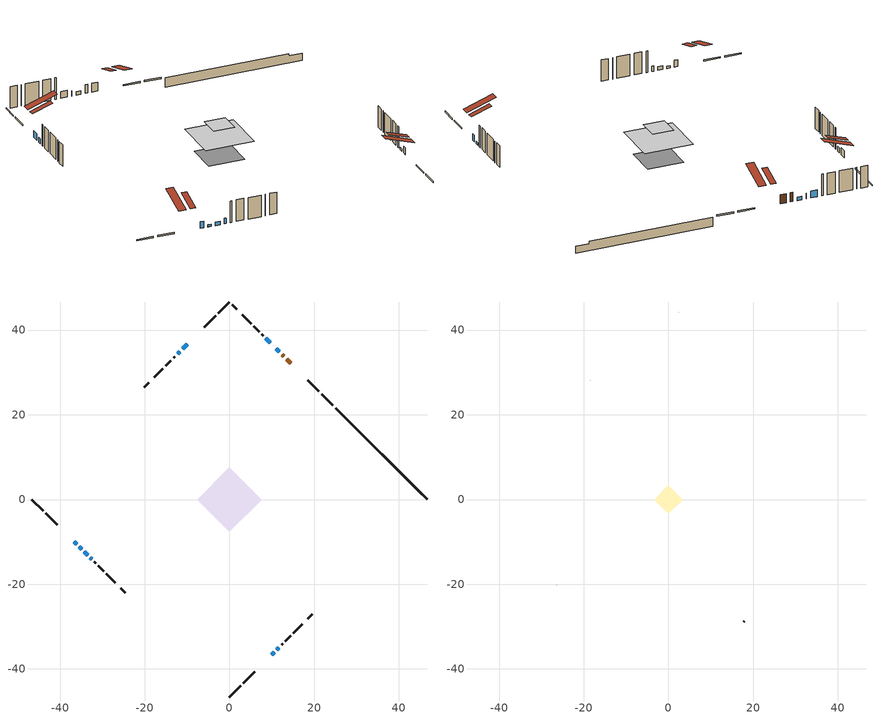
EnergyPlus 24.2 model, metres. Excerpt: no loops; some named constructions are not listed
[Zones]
conditioned space
 floor adiabatic (AdiabaticFloorConstruction): -7.61,0 0,7.61 7.61,0 0,-7.61 z3.58
 floor foundation (Slab1 construction): -5.39,0.22 -0.22,5.39 5.39,-0.22 0.22,-5.39 z-0.98
 wall outside (RimJoist1 construction): 0,-46.62 2.64,-43.98 / -46.62,0 -43.98,-2.64 / 0,46.62 -2.64,43.98 / 24.41,22.21 21.77,24.85 z1.14:1.44
 wall outside (RimJoist2 construction): 3.3,-43.32 5.94,-40.68 / -43.32,-3.3 -40.68,-5.94 / -3.3,43.32 -5.94,40.68 / 21.11,25.51 18.47,28.15 z1.14:1.44
 wall outside (AdiabaticWallConstruction 1): 14.43,32.19 13.49,33.13 / 12.84,33.78 12.43,34.19 z1.14:3.17
 wall outside (AdiabaticWallConstruction): 11.78,34.84 11.02,35.6 / -34.25,-12.37 -33.49,-13.13 z1.14:1.9; 9.98,-36.64 10.52,-36.1 / -36.64,-9.98 -36.1,-10.52 z1.14:2.67; 11.18,-35.44 11.65,-34.97 z1.14:1.7; -35.44,-11.18 -34.9,-11.72 z1.14:1.65; 10.36,36.25 10.31,36.31 / -32.84,-13.78 -32.53,-14.08 z1.14:2.36; 9.65,36.97 8.57,38.04 / -9.98,36.64 -11.06,35.56 z1.14:2.66; -11.72,34.9 -12.26,34.36 z1.14:2.21
 wall outside (Wall1 construction): 12.3,-34.32 12.55,-34.07 / -31.88,-14.74 -31.63,-14.99 / -12.91,33.71 -13.16,33.46 / 7.92,38.7 7.67,38.95 z1.14:6.02
 wall outside (Wall2 construction): 13.21,-33.41 14.45,-32.17 / -30.97,-15.65 -29.73,-16.88 / -13.82,32.8 -15.06,31.56 / 7.01,39.61 5.77,40.84 z1.14:6.02
 wall outside (Wall3 construction): 15.1,-31.52 17.15,-29.47 / -29.08,-17.54 -27.03,-19.59 / -15.71,30.91 -17.76,28.86 / 5.12,41.5 3.07,43.55 z1.14:6.02
 wall outside (Wall5 construction): 18.48,-28.14 19.56,-27.06 / -25.7,-20.92 -24.62,-22 / -19.09,27.53 -20.17,26.45 / 1.74,44.88 0.66,45.96 z1.14:6.02
 wall foundation (FoundationWall1 construction): 25.07,21.55,-0.98 25.07,21.55,1.14 44.46,2.16,1.14 44.46,2.16,0.63 46.62,0,0.63 46.62,0,-0.98
 window (WindowConstruction): 11.77,34.84 11.02,35.6 z1.14:1.9
 window (WindowConstruction 5): 9.98,-36.64 10.52,-36.1 z1.14:2.66
 window (WindowConstruction 6): 11.18,-35.44 11.65,-34.97 z1.14:1.7
 window (WindowConstruction 7): -36.64,-9.98 -36.1,-10.52 z1.14:2.66
 window (WindowConstruction 10): -35.44,-11.18 -34.9,-11.72 z1.14:1.65
 window (WindowConstruction 1): -34.25,-12.37 -33.49,-13.13 z1.14:1.9
 window (WindowConstruction 8): 10.36,36.26 10.31,36.31 z1.14:2.36
 window (WindowConstruction 9): -32.83,-13.78 -32.53,-14.08 z1.14:2.36
 window (WindowConstruction 2): 9.65,36.97 8.57,38.04 z1.14:2.66
 window (WindowConstruction 3): -9.98,36.64 -11.06,35.56 z1.14:2.66
 window (WindowConstruction 4): -11.72,34.9 -12.26,34.36 z1.14:2.21
 door (Door): 14.43,32.19 13.49,33.13 z1.14:3.17
 door (Door 1): 12.84,33.78 12.43,34.19 z1.14:3.17
 ceiling adiabatic (AdiabaticFloorConstruction): 0,-7.61 7.61,0 0,7.61 -7.61,0 z3.58
 roof outside (Roof1 construction): 7.81,-38.81,6.02 3.19,-34.19,8.19 1.98,-35.41,8.19 6.59,-40.02,6.02; -38.81,-7.81,6.02 -34.19,-3.19,8.19 -35.41,-1.98,8.19 -40.02,-6.59,6.02; -7.81,38.81,6.02 -3.19,34.19,8.19 -1.98,35.41,8.19 -6.59,40.02,6.02; 16.6,30.02,6.02 11.98,25.4,8.19 13.19,24.19,8.19 17.81,28.8,6.02
attic - vented
 floor to conditioned space (Floor1 construction Reversed): -3.34,0 0,3.34 3.34,0 0,-3.34 z6.02
 wall outside (Wall4 construction): 17.81,-28.81 17.82,-28.8 / -26.37,-20.25 -26.36,-20.26 / -18.42,28.2 -18.43,28.19 / 2.41,44.21 2.4,44.22 z1.14:6.02
 roof outside (Roof2 construction): 9.33,-37.29,6.02 6.07,-34.04,7.55 5.22,-34.9,7.55 8.47,-38.15,6.02; -37.29,-9.33,6.02 -34.04,-6.07,7.55 -34.9,-5.22,7.55 -38.15,-8.47,6.02; -9.33,37.29,6.02 -6.07,34.04,7.55 -5.22,34.9,7.55 -8.47,38.15,6.02; 15.08,31.54,6.02 11.83,28.28,7.55 12.69,27.43,7.55 15.94,30.68,6.02
[Material] Roughness=Rough; Thermal Absorptance=0.9
Name | Thickness {m} | Conductivity {W/m-K} | Density {kg/m3} | Specific Heat {J/kg-K} | Solar Absorptance | Visible Absorptance
ceiling stud and cavity | 0.1397 | 0.0954719 | 65.682 | 1177.47 | 0.7 | 0.7
gypsum board | 0.0127 | 0.160291 | 801 | 837.4 | 0.6 | 0.6
[Construction]
Floor1 construction: ceiling stud and cavity, gypsum board
[EnergyManagementSystem:OutputVariable] Type of Data in Variable=Summed; Update Frequency=ZoneTimestep
Name | EMS Variable | EMS Program or Subroutine | Units
loads_clg_floors_annual_outvar; Energy Management System Output Variable 35 | loads_clg_floors | component_loads_program | J
loads_clg_slabs_annual_outvar; Energy Management System Output Variable 36 | loads_clg_slabs | component_loads_program | J
loads_clg_internal_mass_annual_outvar; Energy Management System Output Variable 37 | loads_clg_internal_mass | component_loads_program | J
loads_clg_infil_annual_outvar; Energy Management System Output Variable 38 | loads_clg_infil | component_loads_program | J
loads_clg_natvent_annual_outvar; Energy Management System Output Variable 39 | loads_clg_natvent | component_loads_program | J
loads_clg_mechvent_annual_outvar; Energy Management System Output Variable 40 | loads_clg_mechvent | component_loads_program | J
loads_clg_whf_annual_outvar; Energy Management System Output Variable 41 | loads_clg_whf | component_loads_program | J
loads_clg_ducts_annual_outvar; Energy Management System Output Variable 42 | loads_clg_ducts | component_loads_program | J
loads_clg_intgains_annual_outvar; Energy Management System Output Variable 43 | loads_clg_intgains | component_loads_program | J
loads_clg_lighting_annual_outvar; Energy Management System Output Variable 44 | loads_clg_lighting | component_loads_program | J
loads_htg_tot_annual_outvar; Energy Management System Output Variable 1; Energy Management System Output Variable 45 | loads_htg_tot | total_loads_program | J
loads_clg_tot_annual_outvar; Energy Management System Output Variable 2; Energy Management System Output Variable 46 | loads_clg_tot | total_loads_program | J
Energy Management System Output Variable 3 | htg_unmet_hours | unmet_hours_program | hr
Energy Management System Output Variable 4 | clg_unmet_hours | unmet_hours_program | hr
Energy Management System Output Variable 5 | loads_htg_roofs | component_loads_program | J
Energy Management System Output Variable 6 | loads_htg_ceilings | component_loads_program | J
Energy Management System Output Variable 7 | loads_htg_walls | component_loads_program | J
Energy Management System Output Variable 8 | loads_htg_rim_joists | component_loads_program | J
Energy Management System Output Variable 9 | loads_htg_foundation_walls | component_loads_program | J
Energy Management System Output Variable 10 | loads_htg_doors | component_loads_program | J
Energy Management System Output Variable 11 | loads_htg_windows_conduction | component_loads_program | J
Energy Management System Output Variable 12 | loads_htg_windows_solar | component_loads_program | J
Energy Management System Output Variable 13 | loads_htg_skylights_conduction | component_loads_program | J
Energy Management System Output Variable 14 | loads_htg_skylights_solar | component_loads_program | J
Energy Management System Output Variable 15 | loads_htg_floors | component_loads_program | J
Energy Management System Output Variable 16 | loads_htg_slabs | component_loads_program | J
Energy Management System Output Variable 17 | loads_htg_internal_mass | component_loads_program | J
Energy Management System Output Variable 18 | loads_htg_infil | component_loads_program | J
Energy Management System Output Variable 19 | loads_htg_natvent | component_loads_program | J
Energy Management System Output Variable 20 | loads_htg_mechvent | component_loads_program | J
Energy Management System Output Variable 21 | loads_htg_whf | component_loads_program | J
Energy Management System Output Variable 22 | loads_htg_ducts | component_loads_program | J
Energy Management System Output Variable 23 | loads_htg_intgains | component_loads_program | J
Energy Management System Output Variable 24 | loads_htg_lighting | component_loads_program | J
Energy Management System Output Variable 25 | loads_clg_roofs | component_loads_program | J
Energy Management System Output Variable 26 | loads_clg_ceilings | component_loads_program | J
Energy Management System Output Variable 27 | loads_clg_walls | component_loads_program | J
Energy Management System Output Variable 28 | loads_clg_rim_joists | component_loads_program | J
Energy Management System Output Variable 29 | loads_clg_foundation_walls | component_loads_program | J
Energy Management System Output Variable 30 | loads_clg_doors | component_loads_program | J
Energy Management System Output Variable 31 | loads_clg_windows_conduction | component_loads_program | J
Energy Management System Output Variable 32 | loads_clg_windows_solar | component_loads_program | J
Energy Management System Output Variable 33 | loads_clg_skylights_conduction | component_loads_program | J
Energy Management System Output Variable 34 | loads_clg_skylights_solar | component_loads_program | J
[Schedule:Day:Interval]
interior lighting schedule day: No, 01:00, 0.108182, 04:00, 0.0901515, 05:00, 0.0991667, 06:00, 0.162273, 07:00, 0.270455, 08:00, 0.342576, 10:00, 0.369621, 11:00, 0.351591, 12:00, 0.333561, 13:00, 0.324545, 14:00, 0.31553, 15:00, 0.333561, 16:00, 0.369621, 17:00, 0.450758, 18:00, 0.585985, 19:00, 0.775303, 20:00, 0.955606, 21:00, 0.991667, 22:00, 0.712197, 23:00, 0.360606, 24:00, 0.162273
interior lighting schedule day 1: No, 01:00, 0.100909, 04:00, 0.0840909, 05:00, 0.0925, 06:00, 0.151364, 07:00, 0.252273, 08:00, 0.319545, 10:00, 0.344773, 11:00, 0.327955, 12:00, 0.311136, 13:00, 0.302727, 14:00, 0.294318, 15:00, 0.311136, 16:00, 0.344773, 17:00, 0.420455, 18:00, 0.546591, 19:00, 0.723182, 20:00, 0.891364, 21:00, 0.925, 22:00, 0.664318, 23:00, 0.336364, 24:00, 0.151364
interior lighting schedule day 2: No, 01:00, 0.0927273, 04:00, 0.0772727, 05:00, 0.085, 06:00, 0.139091, 07:00, 0.231818, 08:00, 0.293636, 10:00, 0.316818, 11:00, 0.301364, 12:00, 0.285909, 13:00, 0.278182, 14:00, 0.270455, 15:00, 0.285909, 16:00, 0.316818, 17:00, 0.386364, 18:00, 0.502273, 19:00, 0.664545, 20:00, 0.819091, 21:00, 0.85, 22:00, 0.610455, 23:00, 0.309091, 24:00, 0.139091
interior lighting schedule day 3: No, 01:00, 0.0845455, 04:00, 0.0704545, 05:00, 0.0775, 06:00, 0.126818, 07:00, 0.211364, 08:00, 0.267727, 10:00, 0.288864, 11:00, 0.274773, 12:00, 0.260682, 13:00, 0.253636, 14:00, 0.246591, 15:00, 0.260682, 16:00, 0.288864, 17:00, 0.352273, 18:00, 0.457955, 19:00, 0.605909, 20:00, 0.746818, 21:00, 0.775, 22:00, 0.556591, 23:00, 0.281818, 24:00, 0.126818
interior lighting schedule day 4: No, 01:00, 0.0763636, 04:00, 0.0636364, 05:00, 0.07, 06:00, 0.114545, 07:00, 0.190909, 08:00, 0.241818, 10:00, 0.260909, 11:00, 0.248182, 12:00, 0.235455, 13:00, 0.229091, 14:00, 0.222727, 15:00, 0.235455, 16:00, 0.260909, 17:00, 0.318182, 18:00, 0.413636, 19:00, 0.547273, 20:00, 0.674545, 21:00, 0.7, 22:00, 0.502727, 23:00, 0.254545, 24:00, 0.114545
interior lighting schedule day 5: No, 01:00, 0.0727273, 04:00, 0.0606061, 05:00, 0.0666667, 06:00, 0.109091, 07:00, 0.181818, 08:00, 0.230303, 10:00, 0.248485, 11:00, 0.236364, 12:00, 0.224242, 13:00, 0.218182, 14:00, 0.212121, 15:00, 0.224242, 16:00, 0.248485, 17:00, 0.30303, 18:00, 0.393939, 19:00, 0.521212, 20:00, 0.642424, 21:00, 0.666667, 22:00, 0.478788, 23:00, 0.242424, 24:00, 0.109091
interior lighting schedule day 6: No, 01:00, 0.0745455, 04:00, 0.0621212, 05:00, 0.0683333, 06:00, 0.111818, 07:00, 0.186364, 08:00, 0.236061, 10:00, 0.254697, 11:00, 0.242273, 12:00, 0.229848, 13:00, 0.223636, 14:00, 0.217424, 15:00, 0.229848, 16:00, 0.254697, 17:00, 0.310606, 18:00, 0.403788, 19:00, 0.534242, 20:00, 0.658485, 21:00, 0.683333, 22:00, 0.490758, 23:00, 0.248485, 24:00, 0.111818
interior lighting schedule day 7: No, 01:00, 0.08, 04:00, 0.0666667, 05:00, 0.0733333, 06:00, 0.12, 07:00, 0.2, 08:00, 0.253333, 10:00, 0.273333, 11:00, 0.26, 12:00, 0.246667, 13:00, 0.24, 14:00, 0.233333, 15:00, 0.246667, 16:00, 0.273333, 17:00, 0.333333, 18:00, 0.433333, 19:00, 0.573333, 20:00, 0.706667, 21:00, 0.733333, 22:00, 0.526667, 23:00, 0.266667, 24:00, 0.12
interior lighting schedule day 8: No, 01:00, 0.0890909, 04:00, 0.0742424, 05:00, 0.0816667, 06:00, 0.133636, 07:00, 0.222727, 08:00, 0.282121, 10:00, 0.304394, 11:00, 0.289545, 12:00, 0.274697, 13:00, 0.267273, 14:00, 0.259848, 15:00, 0.274697, 16:00, 0.304394, 17:00, 0.371212, 18:00, 0.482576, 19:00, 0.638485, 20:00, 0.78697, 21:00, 0.816667, 22:00, 0.586515, 23:00, 0.29697, 24:00, 0.133636
interior lighting schedule day 9: No, 01:00, 0.0972727, 04:00, 0.0810606, 05:00, 0.0891667, 06:00, 0.145909, 07:00, 0.243182, 08:00, 0.30803, 10:00, 0.332348, 11:00, 0.316136, 12:00, 0.299924, 13:00, 0.291818, 14:00, 0.283712, 15:00, 0.299924, 16:00, 0.332348, 17:00, 0.405303, 18:00, 0.526894, 19:00, 0.697121, 20:00, 0.859242, 21:00, 0.891667, 22:00, 0.640379, 23:00, 0.324242, 24:00, 0.145909
interior lighting schedule day 10: No, 01:00, 0.105455, 04:00, 0.0878788, 05:00, 0.0966667, 06:00, 0.158182, 07:00, 0.263636, 08:00, 0.333939, 10:00, 0.360303, 11:00, 0.342727, 12:00, 0.325152, 13:00, 0.316364, 14:00, 0.307576, 15:00, 0.325152, 16:00, 0.360303, 17:00, 0.439394, 18:00, 0.571212, 19:00, 0.755758, 20:00, 0.931515, 21:00, 0.966667, 22:00, 0.694242, 23:00, 0.351515, 24:00, 0.158182
interior lighting schedule day 11: No, 01:00, 0.109091, 04:00, 0.0909091, 05:00, 0.1, 06:00, 0.163636, 07:00, 0.272727, 08:00, 0.345455, 10:00, 0.372727, 11:00, 0.354545, 12:00, 0.336364, 13:00, 0.327273, 14:00, 0.318182, 15:00, 0.336364, 16:00, 0.372727, 17:00, 0.454545, 18:00, 0.590909, 19:00, 0.781818, 20:00, 0.963636, 21:00, 1, 22:00, 0.718182, 23:00, 0.363636, 24:00, 0.163636
interior lighting schedule default day; occupants schedule default day; clothes dryer schedule default day; cooking range schedule default day; misc plug loads schedule default day; general water use schedule default day; heating setpoint default day; cooling setpoint default day; clothes dryer exhaust 0 schedule default day; cooling season schedule day; cooling season schedule day 2; cooling season schedule default day; exterior lighting schedule default day; natural vent schedule default day: No, 24:00, 0
occupants schedule day: No, 05:00, 0.426829, 06:00, 0.719512, 07:00, 1, 08:00, 0.670732, 09:00, 0.329268, 14:00, 0.170732, 15:00, 0.231707, 16:00, 0.329268, 17:00, 0.5, 18:00, 0.670732, 19:00, 0.829268, 21:00, 1, 22:00, 0.853659, 23:00, 0.646341, 24:00, 0.426829
clothes dryer schedule day; clothes dryer exhaust 0 schedule day: No, 01:00, 0.123457, 02:00, 0.0740741, 03:00, 0.0493827, 04:00, 0.0246914, 05:00, 0.0493827, 06:00, 0.0740741, 07:00, 0.197531, 08:00, 0.395062, 09:00, 0.592593, 10:00, 0.839506, 11:00, 0.962963, 12:00, 1, 13:00, 0.91358, 14:00, 0.82716, 15:00, 0.716049, 16:00, 0.753086, 17:00, 0.679012, 18:00, 0.666667, 20:00, 0.62963, 21:00, 0.641975, 22:00, 0.666667, 23:00, 0.54321, 24:00, 0.296296
cooking range schedule day: No, 05:00, 0.0597015, 06:00, 0.11194, 07:00, 0.171642, 08:00, 0.291045, 11:00, 0.343284, 12:00, 0.402985, 13:00, 0.462687, 14:00, 0.343284, 15:00, 0.291045, 16:00, 0.402985, 17:00, 0.567164, 18:00, 1, 19:00, 0.850746, 20:00, 0.432836, 21:00, 0.291045, 22:00, 0.231343, 23:00, 0.171642, 24:00, 0.11194
misc plug loads schedule day: No, 06:00, 0.705882, 07:00, 0.745098, 08:00, 0.803922, 15:00, 0.823529, 16:00, 0.862745, 17:00, 0.921569, 18:00, 0.980392, 19:00, 1, 20:00, 0.980392, 21:00, 0.941176, 22:00, 0.862745, 23:00, 0.784314, 24:00, 0.72549
general water use schedule day: No, 01:00, 0.315068, 03:00, 0.287671, 04:00, 0.342466, 05:00, 0.369863, 06:00, 0.520548, 07:00, 0.60274, 08:00, 0.534247, 10:00, 0.506849, 11:00, 0.465753, 14:00, 0.479452, 15:00, 0.534247, 16:00, 0.589041, 17:00, 0.69863, 18:00, 0.876712, 19:00, 0.890411, 20:00, 0.986301, 21:00, 1, 22:00, 0.863014, 23:00, 0.616438, 24:00, 0.465753
heating setpoint day: No, 07:00, 18, 23:00, 21, 24:00, 18
cooling setpoint day: No, 24:00, 25
cooling season schedule day 1: No, 24:00, 1
exterior lighting schedule day: No, 01:00, 0.566667, 03:00, 0.524167, 05:00, 0.495833, 06:00, 0.5525, 07:00, 0.623333, 08:00, 0.580833, 09:00, 0.439167, 10:00, 0.354167, 12:00, 0.34, 13:00, 0.354167, 14:00, 0.396667, 15:00, 0.425, 16:00, 0.495833, 17:00, 0.623333, 18:00, 0.793333, 19:00, 0.906667, 20:00, 0.963333, 21:00, 0.991667, 22:00, 0.920833, 23:00, 0.793333, 24:00, 0.665833
exterior lighting schedule day 1: No, 01:00, 0.528571, 03:00, 0.488929, 05:00, 0.4625, 06:00, 0.515357, 07:00, 0.581429, 08:00, 0.541786, 09:00, 0.409643, 10:00, 0.330357, 12:00, 0.317143, 13:00, 0.330357, 14:00, 0.37, 15:00, 0.396429, 16:00, 0.4625, 17:00, 0.581429, 18:00, 0.74, 19:00, 0.845714, 20:00, 0.898571, 21:00, 0.925, 22:00, 0.858929, 23:00, 0.74, 24:00, 0.621071
exterior lighting schedule day 10: No, 01:00, 0.552381, 03:00, 0.510952, 05:00, 0.483333, 06:00, 0.538571, 07:00, 0.607619, 08:00, 0.56619, 09:00, 0.428095, 10:00, 0.345238, 12:00, 0.331429, 13:00, 0.345238, 14:00, 0.386667, 15:00, 0.414286, 16:00, 0.483333, 17:00, 0.607619, 18:00, 0.773333, 19:00, 0.88381, 20:00, 0.939048, 21:00, 0.966667, 22:00, 0.897619, 23:00, 0.773333, 24:00, 0.649048
exterior lighting schedule day 11: No, 01:00, 0.571429, 03:00, 0.528571, 05:00, 0.5, 06:00, 0.557143, 07:00, 0.628571, 08:00, 0.585714, 09:00, 0.442857, 10:00, 0.357143, 12:00, 0.342857, 13:00, 0.357143, 14:00, 0.4, 15:00, 0.428571, 16:00, 0.5, 17:00, 0.628571, 18:00, 0.8, 19:00, 0.914286, 20:00, 0.971429, 21:00, 1, 22:00, 0.928571, 23:00, 0.8, 24:00, 0.671429
exterior lighting schedule day 2: No, 01:00, 0.485714, 03:00, 0.449286, 05:00, 0.425, 06:00, 0.473571, 07:00, 0.534286, 08:00, 0.497857, 09:00, 0.376429, 10:00, 0.303571, 12:00, 0.291429, 13:00, 0.303571, 14:00, 0.34, 15:00, 0.364286, 16:00, 0.425, 17:00, 0.534286, 18:00, 0.68, 19:00, 0.777143, 20:00, 0.825714, 21:00, 0.85, 22:00, 0.789286, 23:00, 0.68, 24:00, 0.570714
exterior lighting schedule day 3: No, 01:00, 0.442857, 03:00, 0.409643, 05:00, 0.3875, 06:00, 0.431786, 07:00, 0.487143, 08:00, 0.453929, 09:00, 0.343214, 10:00, 0.276786, 12:00, 0.265714, 13:00, 0.276786, 14:00, 0.31, 15:00, 0.332143, 16:00, 0.3875, 17:00, 0.487143, 18:00, 0.62, 19:00, 0.708571, 20:00, 0.752857, 21:00, 0.775, 22:00, 0.719643, 23:00, 0.62, 24:00, 0.520357
exterior lighting schedule day 4: No, 01:00, 0.4, 03:00, 0.37, 05:00, 0.35, 06:00, 0.39, 07:00, 0.44, 08:00, 0.41, 09:00, 0.31, 10:00, 0.25, 12:00, 0.24, 13:00, 0.25, 14:00, 0.28, 15:00, 0.3, 16:00, 0.35, 17:00, 0.44, 18:00, 0.56, 19:00, 0.64, 20:00, 0.68, 21:00, 0.7, 22:00, 0.65, 23:00, 0.56, 24:00, 0.47
exterior lighting schedule day 5: No, 01:00, 0.380952, 03:00, 0.352381, 05:00, 0.333333, 06:00, 0.371429, 07:00, 0.419048, 08:00, 0.390476, 09:00, 0.295238, 10:00, 0.238095, 12:00, 0.228571, 13:00, 0.238095, 14:00, 0.266667, 15:00, 0.285714, 16:00, 0.333333, 17:00, 0.419048, 18:00, 0.533333, 19:00, 0.609524, 20:00, 0.647619, 21:00, 0.666667, 22:00, 0.619048, 23:00, 0.533333, 24:00, 0.447619
exterior lighting schedule day 6: No, 01:00, 0.390476, 03:00, 0.36119, 05:00, 0.341667, 06:00, 0.380714, 07:00, 0.429524, 08:00, 0.400238, 09:00, 0.302619, 10:00, 0.244048, 12:00, 0.234286, 13:00, 0.244048, 14:00, 0.273333, 15:00, 0.292857, 16:00, 0.341667, 17:00, 0.429524, 18:00, 0.546667, 19:00, 0.624762, 20:00, 0.66381, 21:00, 0.683333, 22:00, 0.634524, 23:00, 0.546667, 24:00, 0.45881
exterior lighting schedule day 7: No, 01:00, 0.419048, 03:00, 0.387619, 05:00, 0.366667, 06:00, 0.408571, 07:00, 0.460952, 08:00, 0.429524, 09:00, 0.324762, 10:00, 0.261905, 12:00, 0.251429, 13:00, 0.261905, 14:00, 0.293333, 15:00, 0.314286, 16:00, 0.366667, 17:00, 0.460952, 18:00, 0.586667, 19:00, 0.670476, 20:00, 0.712381, 21:00, 0.733333, 22:00, 0.680952, 23:00, 0.586667, 24:00, 0.492381
exterior lighting schedule day 8: No, 01:00, 0.466667, 03:00, 0.431667, 05:00, 0.408333, 06:00, 0.455, 07:00, 0.513333, 08:00, 0.478333, 09:00, 0.361667, 10:00, 0.291667, 12:00, 0.28, 13:00, 0.291667, 14:00, 0.326667, 15:00, 0.35, 16:00, 0.408333, 17:00, 0.513333, 18:00, 0.653333, 19:00, 0.746667, 20:00, 0.793333, 21:00, 0.816667, 22:00, 0.758333, 23:00, 0.653333, 24:00, 0.548333
exterior lighting schedule day 9: No, 01:00, 0.509524, 03:00, 0.47131, 05:00, 0.445833, 06:00, 0.496786, 07:00, 0.560476, 08:00, 0.522262, 09:00, 0.394881, 10:00, 0.318452, 12:00, 0.305714, 13:00, 0.318452, 14:00, 0.356667, 15:00, 0.382143, 16:00, 0.445833, 17:00, 0.560476, 18:00, 0.713333, 19:00, 0.815238, 20:00, 0.86619, 21:00, 0.891667, 22:00, 0.827976, 23:00, 0.713333, 24:00, 0.59869
[Schedule:Week:Daily]
heating setpoint Week Rule - Jan1-Dec31: heating setpoint day, heating setpoint day, heating setpoint day, heating setpoint day, heating setpoint day, heating setpoint day, heating setpoint day, heating setpoint default day, heating setpoint default day, heating setpoint default day, heating setpoint default day, heating setpoint default day
cooling setpoint Week Rule - Jan1-Dec31: cooling setpoint day, cooling setpoint day, cooling setpoint day, cooling setpoint day, cooling setpoint day, cooling setpoint day, cooling setpoint day, cooling setpoint default day, cooling setpoint default day, cooling setpoint default day, cooling setpoint default day, cooling setpoint default day
clothes dryer exhaust 0 schedule Week Rule - Jan1-Dec31: clothes dryer exhaust 0 schedule day, clothes dryer exhaust 0 schedule day, clothes dryer exhaust 0 schedule day, clothes dryer exhaust 0 schedule day, clothes dryer exhaust 0 schedule day, clothes dryer exhaust 0 schedule day, clothes dryer exhaust 0 schedule day, clothes dryer exhaust 0 schedule default day, clothes dryer exhaust 0 schedule default day, clothes dryer exhaust 0 schedule default day, clothes dryer exhaust 0 schedule default day, clothes dryer exhaust 0 schedule default day
cooling season schedule Week Rule - Jan1-May26: cooling season schedule day, cooling season schedule day, cooling season schedule day, cooling season schedule day, cooling season schedule day, cooling season schedule day, cooling season schedule day, cooling season schedule default day, cooling season schedule default day, cooling season schedule default day, cooling season schedule default day, cooling season schedule default day
cooling season schedule Week Rule - May27-Jun2: cooling season schedule day, cooling season schedule day, cooling season schedule day, cooling season schedule day, cooling season schedule day, cooling season schedule day 1, cooling season schedule day 1, cooling season schedule default day, cooling season schedule default day, cooling season schedule default day, cooling season schedule default day, cooling season schedule default day
cooling season schedule Week Rule - Jun3-Aug25: cooling season schedule day 1, cooling season schedule day 1, cooling season schedule day 1, cooling season schedule day 1, cooling season schedule day 1, cooling season schedule day 1, cooling season schedule day 1, cooling season schedule default day, cooling season schedule default day, cooling season schedule default day, cooling season schedule default day, cooling season schedule default day
cooling season schedule Week Rule - Aug26-Sep1: cooling season schedule day 1, cooling season schedule day 1, cooling season schedule day 1, cooling season schedule day 1, cooling season schedule day 1, cooling season schedule day 1, cooling season schedule day 2, cooling season schedule default day, cooling season schedule default day, cooling season schedule default day, cooling season schedule default day, cooling season schedule default day
cooling season schedule Week Rule - Sep2-Dec31: cooling season schedule day 2, cooling season schedule day 2, cooling season schedule day 2, cooling season schedule day 2, cooling season schedule day 2, cooling season schedule day 2, cooling season schedule day 2, cooling season schedule default day, cooling season schedule default day, cooling season schedule default day, cooling season schedule default day, cooling season schedule default day
exterior lighting schedule Week Rule - Oct28-Nov3: exterior lighting schedule day 9, exterior lighting schedule day 9, exterior lighting schedule day 9, exterior lighting schedule day 9, exterior lighting schedule day 10, exterior lighting schedule day 10, exterior lighting schedule day 10, exterior lighting schedule default day, exterior lighting schedule default day, exterior lighting schedule default day, exterior lighting schedule default day, exterior lighting schedule default day
exterior lighting schedule Week Rule - Nov4-Nov24: exterior lighting schedule day 10, exterior lighting schedule day 10, exterior lighting schedule day 10, exterior lighting schedule day 10, exterior lighting schedule day 10, exterior lighting schedule day 10, exterior lighting schedule day 10, exterior lighting schedule default day, exterior lighting schedule default day, exterior lighting schedule default day, exterior lighting schedule default day, exterior lighting schedule default day
exterior lighting schedule Week Rule - Nov25-Dec1: exterior lighting schedule day 10, exterior lighting schedule day 10, exterior lighting schedule day 10, exterior lighting schedule day 10, exterior lighting schedule day 10, exterior lighting schedule day 10, exterior lighting schedule day 11, exterior lighting schedule default day, exterior lighting schedule default day, exterior lighting schedule default day, exterior lighting schedule default day, exterior lighting schedule default day
exterior lighting schedule Week Rule - Dec2-Dec31: exterior lighting schedule day 11, exterior lighting schedule day 11, exterior lighting schedule day 11, exterior lighting schedule day 11, exterior lighting schedule day 11, exterior lighting schedule day 11, exterior lighting schedule day 11, exterior lighting schedule default day, exterior lighting schedule default day, exterior lighting schedule default day, exterior lighting schedule default day, exterior lighting schedule default day
natural vent schedule Week Rule - Jan1-Dec31: natural vent schedule default day, natural vent schedule default day, natural vent schedule default day, natural vent schedule default day, natural vent schedule default day, natural vent schedule default day, natural vent schedule default day, natural vent schedule default day, natural vent schedule default day, natural vent schedule default day, natural vent schedule default day, natural vent schedule default day
[Schedule:Year]
heating setpoint: heating setpoint Week Rule - Jan1-Dec31, 1, 1, 12, 31
cooling setpoint: cooling setpoint Week Rule - Jan1-Dec31, 1, 1, 12, 31
clothes dryer exhaust 0 schedule: clothes dryer exhaust 0 schedule Week Rule - Jan1-Dec31, 1, 1, 12, 31
cooling season schedule: cooling season schedule Week Rule - Jan1-May26, 1, 1, 5, 26, cooling season schedule Week Rule - May27-Jun2, 5, 27, 6, 2, cooling season schedule Week Rule - Jun3-Aug25, 6, 3, 8, 25, cooling season schedule Week Rule - Aug26-Sep1, 8, 26, 9, 1, cooling season schedule Week Rule - Sep2-Dec31, 9, 2, 12, 31
natural vent schedule: natural vent schedule Week Rule - Jan1-Dec31, 1, 1, 12, 31
